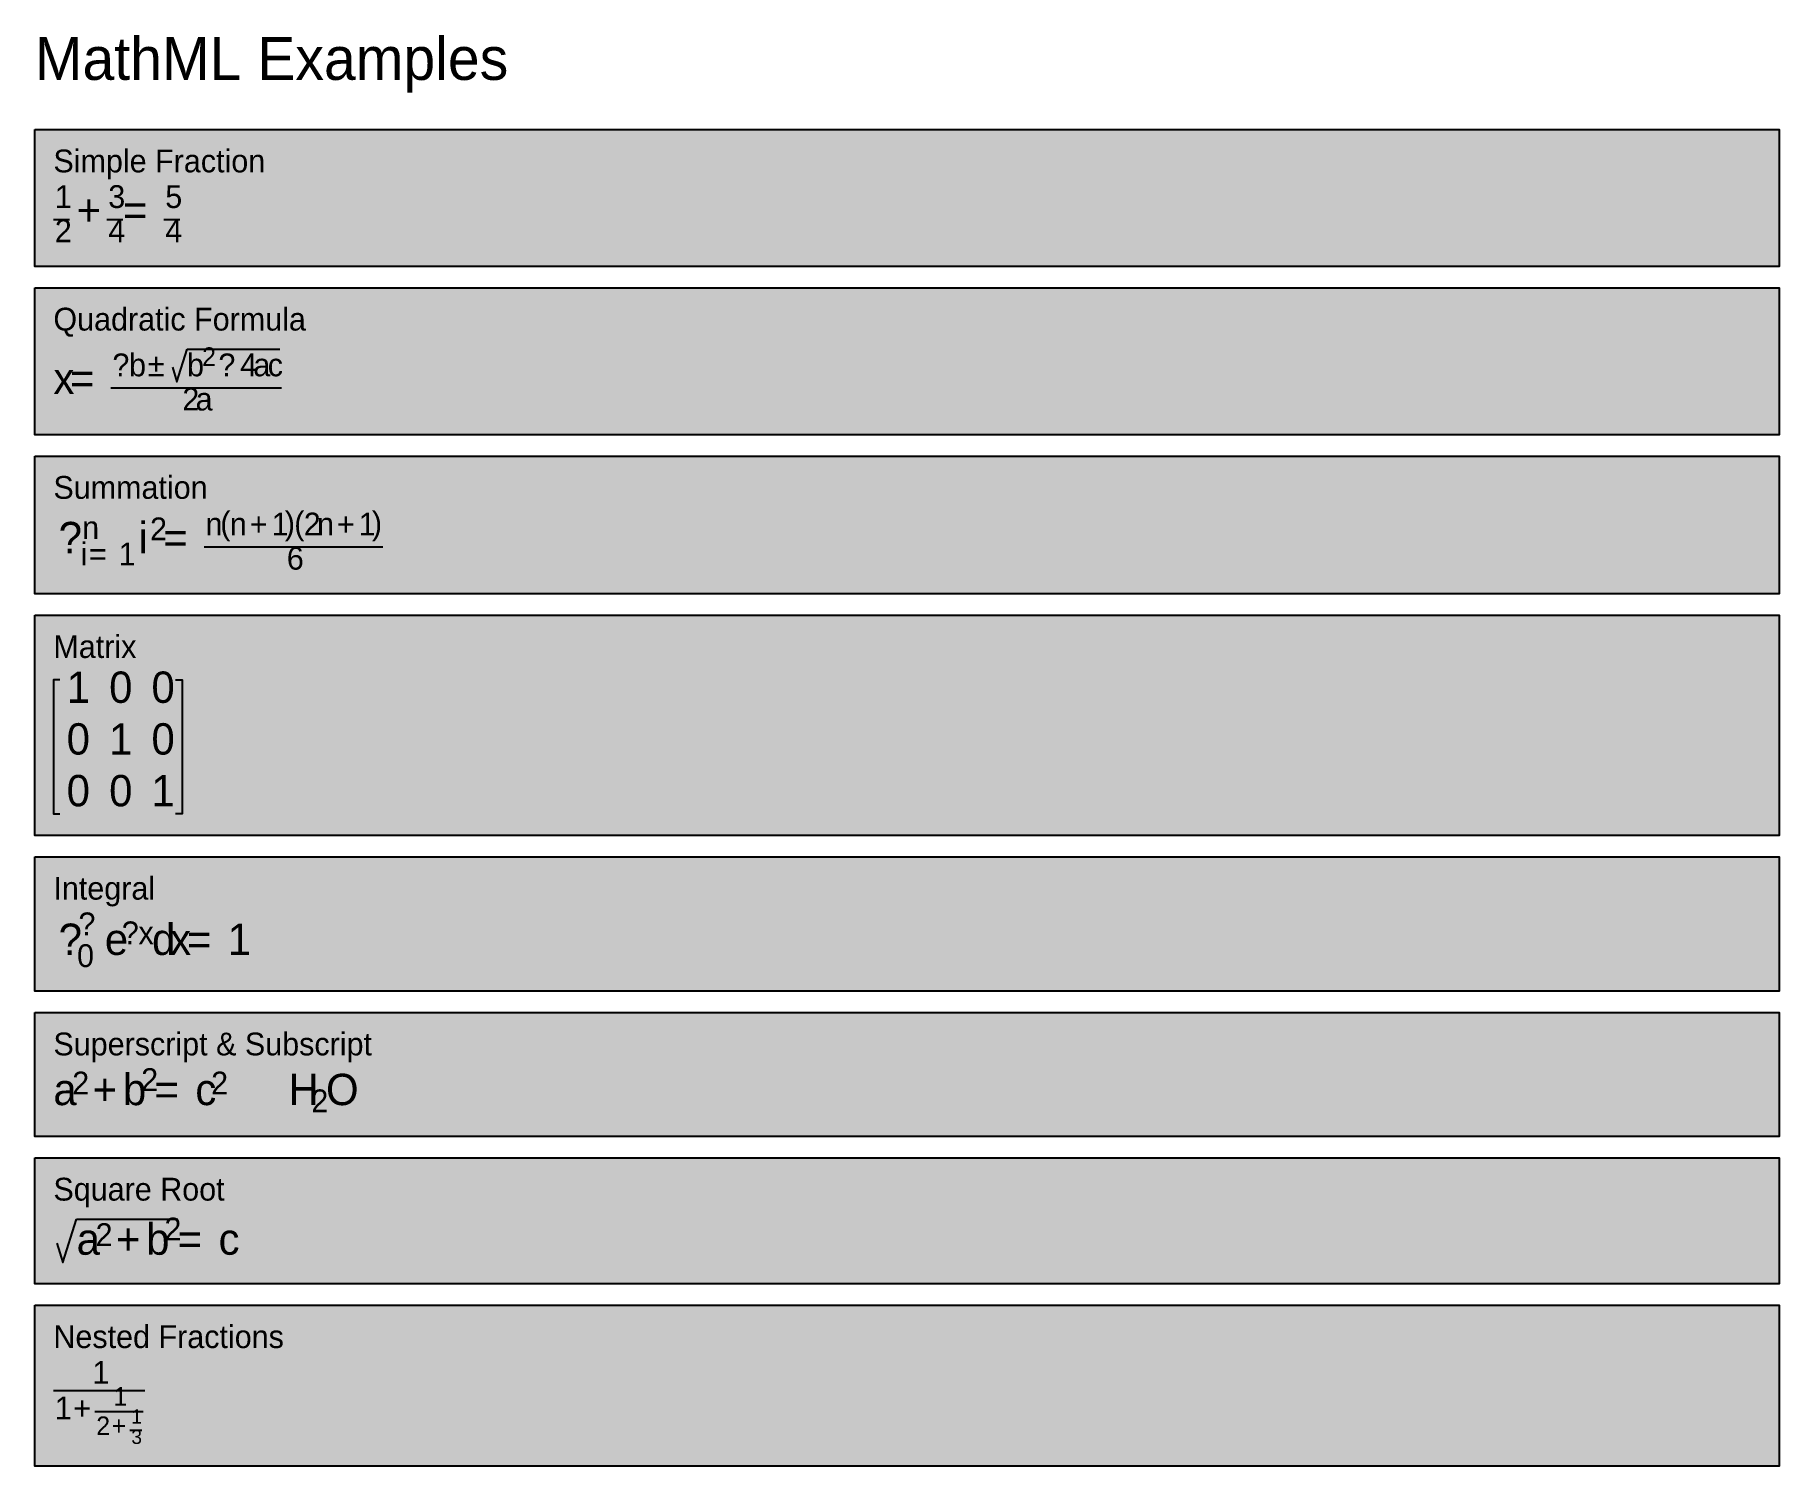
# Model space of a CAD drawing. Extents: x 20 to 1244, y 35 to 1040.
import ezdxf

# ---------------------------------------------------------------- set-up
doc = ezdxf.new("R2010")
doc.units = 0

msp = doc.modelspace()

# ---------------------------------------------------------------- hatches: boundary and pattern name
for points in [[(20, 973.1), (1244, 973.1), (1244, 877.1), (20, 877.1)], [(20, 862.1), (1244, 862.1), (1244, 759), (20, 759)], [(20, 744), (1244, 744), (1244, 647.3), (20, 647.3)], [(20, 632.3), (1244, 632.3), (1244, 477.7), (20, 477.7)], [(20, 462.7), (1244, 462.7), (1244, 368.4), (20, 368.4)], [(20, 353.4), (1244, 353.4), (1244, 266.5), (20, 266.5)], [(20, 251.5), (1244, 251.5), (1244, 163), (20, 163)], [(20, 148), (1244, 148), (1244, 35.2), (20, 35.2)]]:
    msp.add_hatch(color=7).paths.add_polyline_path(points, flags=0)

# ---------------------------------------------------------------- linework, layer by layer
at = {"color": 0, "true_color": 0xbbbbbb}
for points in [[(20, 973.1), (1244, 973.1), (1244, 877.1), (20, 877.1)], [(20, 862.1), (1244, 862.1), (1244, 759), (20, 759)], [(20, 744), (1244, 744), (1244, 647.3), (20, 647.3)], [(20, 632.3), (1244, 632.3), (1244, 477.7), (20, 477.7)], [(20, 462.7), (1244, 462.7), (1244, 368.4), (20, 368.4)], [(20, 353.4), (1244, 353.4), (1244, 266.5), (20, 266.5)], [(20, 251.5), (1244, 251.5), (1244, 163), (20, 163)], [(20, 148), (1244, 148), (1244, 35.2), (20, 35.2)]]:
    msp.add_lwpolyline(points, close=True, dxfattribs=at)
at = {"color": 0, "true_color": 0x222222}
for points in [[(33, 910.1), (44.3, 910.1)], [(70.5, 910.1), (81.8, 910.1)], [(110.5, 910.1), (121.8, 910.1)], [(116.6, 806.4), (119.6, 796), (126.8, 819.1)], [(126.8, 819.1), (192, 819.1)], [(73.4, 792), (193, 792)], [(138.7, 680.3), (264.2, 680.3)], [(37.6, 587), (33, 587), (33, 493), (37.6, 493)], [(118.7, 587), (123.3, 587), (123.3, 493), (118.7, 493)], [(35.4, 191.7), (39.5, 178), (49.3, 208.5)], [(49.3, 208.5), (120.2, 208.5)], [(33, 88.2), (97.1, 88.2)], [(62.1, 73.4), (96.1, 73.4)], [(86.7, 60.3), (95.1, 60.3)]]:
    msp.add_lwpolyline(points, dxfattribs=at)

# ---------------------------------------------------------------- texts
at = {"color": 0, "true_color": 0x333333}
msp.add_text('MathML Examples', height=30, dxfattribs=at).set_placement((20, 1008))
at = {"color": 0, "true_color": 0x555555}
for s, p in [('Simple Fraction', (33, 943.1)), ('Quadratic Formula', (33, 832.1)), ('Summation', (33, 714)), ('Matrix', (33, 602.3)), ('Integral', (33, 432.7)), ('Superscript & Subscript', (33, 323.4)), ('Square Root', (33, 221.5)), ('Nested Fractions', (33, 118))]:
    msp.add_text(s, height=16, dxfattribs=at).set_placement(p)
at = {"color": 0, "true_color": 0x222222}
for s, height, p in [('1', 16, (34, 918.1)), ('3', 16, (71.5, 918.1)), ('5', 16, (111.5, 918.1)), ('+', 22, (49.2, 905.7)), ('=', 22, (81.8, 905.7)), ('2', 16, (34, 894.1)), ('4', 16, (71.5, 894.1)), ('4', 16, (111.5, 894.1)), ('2', 13, (137.4, 807.3)), ('?', 16, (74.4, 800)), ('b', 16, (86.1, 800)), ('±', 16, (99.2, 800)), ('b', 16, (126.8, 800)), ('?', 16, (148.8, 800)), ('4', 16, (164, 800)), ('a', 16, (173.3, 800)), ('c', 16, (183.4, 800)), ('x', 22, (33, 787.6)), ('=', 22, (44.7, 787.6)), ('2', 16, (123.5, 776)), ('a', 16, (132.8, 776)), ('?', 22, (36.7, 675.8)), ('n', 16, (53.2, 685.8)), ('i', 22, (92.8, 675.8)), ('2', 16, (100.8, 684.9)), ('n', 16, (139.7, 688.3)), ('(', 16, (150.1, 689)), ('n', 16, (156.8, 688.3)), ('+', 16, (170.8, 688.3)), ('1', 16, (186.1, 688.3)), (')', 16, (195.4, 689)), ('(', 16, (202, 689)), ('2', 16, (208.7, 688.3)), ('n', 16, (218, 688.3)), ('+', 16, (232, 688.3)), ('1', 16, (247.2, 688.3)), (')', 16, (256.5, 689)), ('=', 22, (110.1, 675.8)), ('i', 16, (52.2, 667.3)), ('=', 16, (57.9, 667.3)), ('1', 16, (78.8, 667.3)), ('6', 16, (196.8, 664.3)), ('1', 22, (42.3, 570.8)), ('0', 22, (72.1, 570.8)), ('0', 22, (101.8, 570.8)), ('0', 22, (42.3, 534.5)), ('1', 22, (72.1, 534.5)), ('0', 22, (101.8, 534.5)), ('0', 22, (42.3, 498.2)), ('0', 22, (72.1, 498.2)), ('1', 22, (101.8, 498.2)), ('?', 22, (36.7, 393.9)), ('?', 16, (50.6, 407.7)), ('?', 16, (81, 401.4)), ('d', 22, (102.2, 393.9)), ('e', 22, (69.1, 393.9)), ('x', 16, (92.7, 401.4)), ('x', 22, (114.9, 393.9)), ('=', 22, (126.6, 393.9)), ('1', 22, (155.3, 393.9)), ('0', 16, (49.6, 385.4)), ('2', 16, (46.2, 296)), ('+', 22, (60.4, 288.5)), ('b', 22, (81.8, 288.5)), ('2', 16, (94.6, 298.4)), ('2', 16, (143.7, 296)), ('H', 22, (198, 288.5)), ('O', 22, (224.3, 288.5)), ('a', 22, (33, 288.5)), ('=', 22, (103.9, 288.5)), ('c', 22, (132.6, 288.5)), ('2', 16, (214, 283.5)), ('2', 16, (110.9, 193.5)), ('a', 22, (49.3, 183.5)), ('2', 16, (62.6, 189.6)), ('+', 22, (76.8, 183.5)), ('b', 22, (98.1, 183.5)), ('=', 22, (120.2, 183.5)), ('c', 22, (148.9, 183.5)), ('1', 16, (60.4, 93)), ('1', 13, (75.2, 77.6)), ('1', 16, (34, 67.9)), ('+', 16, (46.9, 67.9)), ('1', 10, (87.7, 65)), ('2', 13, (63.1, 57)), ('+', 13, (73.9, 57)), ('3', 10, (87.7, 50.7))]:
    msp.add_text(s, height=height, dxfattribs=at).set_placement(p)

doc.saveas('drawing.dxf')
